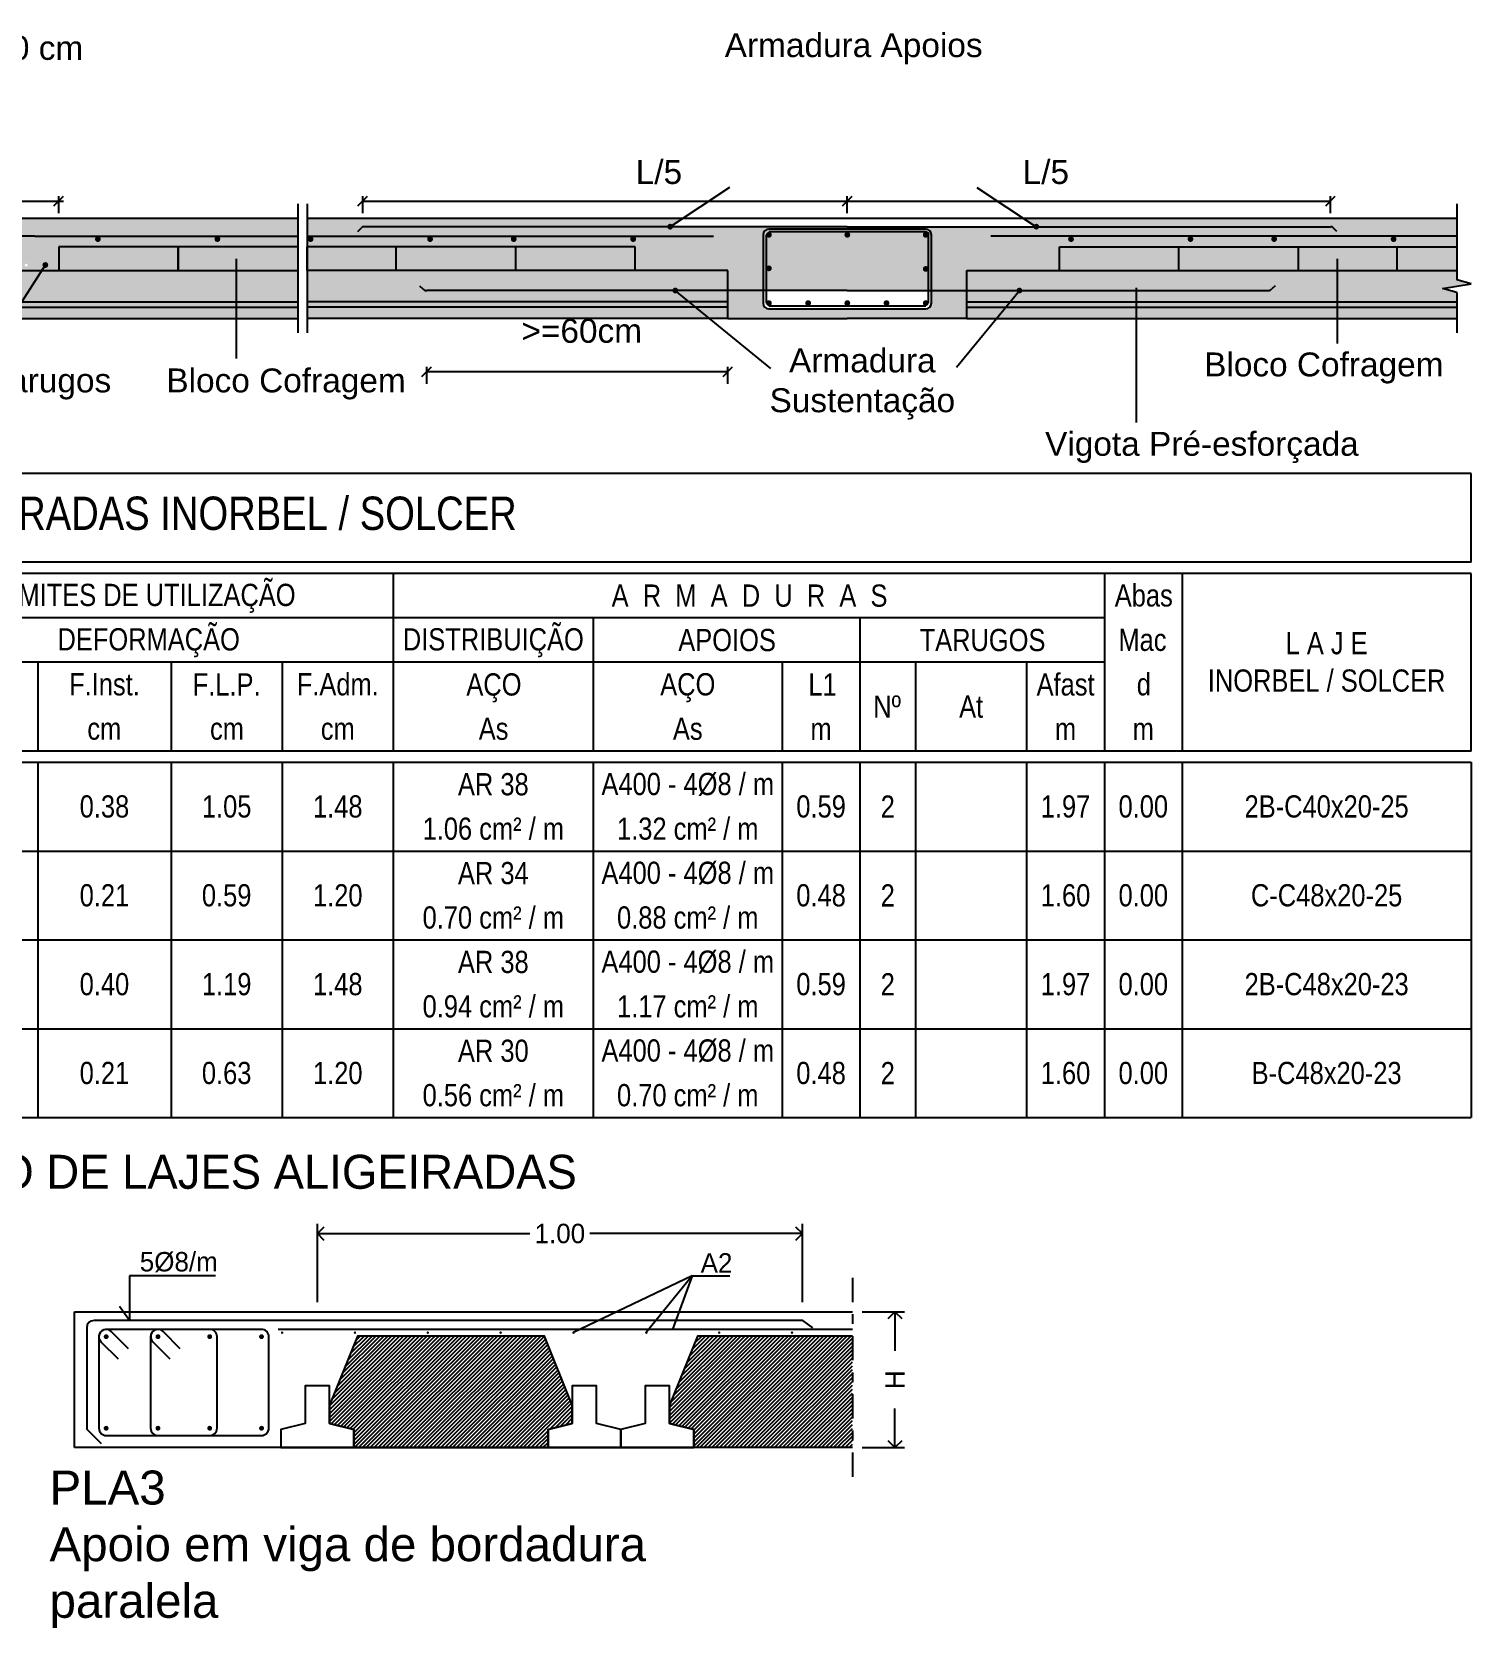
# Model space of a CAD drawing. Header units: millimetres. Extents: x 2071 to 2712, y 1262 to 1380.
# Drawn here: x 2205.23 to 2220.05, y 1363.3 to 1379.74 of the extents above; entities that cross this region are included whole.
import ezdxf

# ---------------------------------------------------------------- set-up
doc = ezdxf.new("R2010")
doc.units = ezdxf.units.MM
doc.linetypes.add('DASHDOT2', pattern=[0.5, 0.25, -0.125, 0, -0.125])
doc.linetypes.add('PHANTOM2', pattern=[31.75, 15.875, -3.175, 3.175, -3.175, 3.175, -3.175])
doc.layers.add('.pormenores', color=8, linetype='Continuous')
doc.styles.add('CS_Isocp', font='')
doc.styles.add('CYPETXT', font='arial', dxfattribs={"height": 0.2})
doc.styles.add('estilo QR', font='Arial Narrow.ttf', dxfattribs={"height": 2})
doc.styles.get('CS_Isocp').set_extended_font_data('Century Gothic')
pattern_1 = [(45, (2183.72485, 1326.909102), (-0.020205576, 0.020205576), [])]

# ---------------------------------------------------------------- blocks, each defined once
blk = doc.blocks.new('_Open90')
at = {"color": 0, "linetype": 'ByBlock', "lineweight": -2}
for p, q in [((0, 0), (-1, 0)), ((-0.5, 0.5), (0, 0)), ((0, 0), (-0.5, -0.5))]:
    blk.add_line(p, q, dxfattribs=at)

msp = doc.modelspace()

# ---------------------------------------------------------------- hatches: boundary and pattern name
at = {"layer": '.pormenores'}
h = msp.add_hatch(dxfattribs=at)
h.set_pattern_fill('AR-CONC', scale=0.003443, style=0)
h.set_pattern_definition([(50, (2187.21714, 1360.5084), (0.627342, -0.054885), [0.065598, -0.721573]), (355, (2187.21714, 1360.5084), (-0.121357, 0.657892), [0.052478, -0.577258]), (100.451, (2187.2694, 1360.5038), (0.505988, 0.603004), [0.055749, -0.613242]), (46.1842, (2187.21714, 1360.6833), (0.933444, -0.14477), [0.098396, -1.08236]), (96.6356, (2187.2949, 1360.67125), (0.817487, 0.851995), [0.083624, -0.919863]), (351.184, (2187.2171, 1360.6833), (0.817489, 0.851994), [0.078717, -0.865887]), (21, (2187.3046, 1360.6396), (0.522077, -0.352145), [0.065598, -0.721573]), (326, (2187.3046, 1360.6396), (0.212812, 0.63424), [0.052478, -0.577258]), (71.4514, (2187.3481, 1360.61023), (0.734887, 0.282096), [0.055749, -0.613242]), (37.5, (2187.21714, 1360.50838), (0.0106354, 0.2911602), [0, -0.5702612, 0, -0.5860046, 0, -0.579445]), (7.5, (2187.21714, 1360.50838), (0.2300895, 0.3449658), [0, -0.33411, 0, -0.5571417, 0, -0.220845]), (327.5, (2187.0221, 1360.50838), (0.4668981, -0.0197266), [0, -0.2186584, 0, -0.6822143, 0, -0.905246]), (317.5, (2186.93464, 1360.5084), (0.510074, 0.0875546), [0, -0.284256, 0, -0.4530603, 0, -0.642856])])
h.paths.add_polyline_path([(2219.90231, 1377.82077), (2215.4389, 1377.82077), (2215.56102, 1377.74031, -0.74415243), (2215.58811, 1377.73219, -1), (2215.55858, 1377.73219), (2213.62771, 1377.73219), (2211.81813, 1377.73219, -1), (2211.7886, 1377.73219, -0.74415243), (2211.81569, 1377.74031), (2211.93781, 1377.82077), (2208.06669, 1377.82077), (2208.06669, 1377.52549), (2208.98377, 1377.52549), (2210.21409, 1377.52549), (2211.4444, 1377.52549), (2211.4444, 1377.27943), (2212.3974, 1377.27943), (2212.3974, 1377.07417), (2212.76157, 1377.07417), (2212.76157, 1377.64853, -0.41421356), (2212.82062, 1377.70758), (2213.67692, 1377.70758), (2214.43479, 1377.70758, -0.41421356), (2214.49385, 1377.64853), (2214.49385, 1377.07417), (2214.85802, 1377.07417), (2214.85802, 1377.27943), (2215.81102, 1377.27943), (2215.81102, 1377.52549), (2217.04133, 1377.52549), (2218.27164, 1377.52549), (2219.50196, 1377.52549), (2219.90231, 1377.52549)])
h.paths.add_polyline_path([(2219.26746, 1377.60423, -1), (2219.23794, 1377.60423, -1)], flags=16)
h.paths.add_polyline_path([(2218.03715, 1377.60423, -1), (2218.00762, 1377.60423, -1)], flags=16)
h.paths.add_polyline_path([(2217.17593, 1377.60423, -1), (2217.1464, 1377.60423, -1)], flags=16)
h.paths.add_polyline_path([(2215.94562, 1377.60423, -1), (2215.91609, 1377.60423, -1)], flags=16)
h.paths.add_polyline_path([(2211.43775, 1377.60423, -1), (2211.40822, 1377.60423, -1)], flags=16)
h.paths.add_polyline_path([(2210.20744, 1377.60423, -1), (2210.17791, 1377.60423, -1)], flags=16)
h.paths.add_polyline_path([(2209.34622, 1377.60423, -1), (2209.31669, 1377.60423, -1)], flags=16)
h.paths.add_polyline_path([(2208.11591, 1377.60423, -1), (2208.08638, 1377.60423, -1)], flags=16)
h.paths.add_polyline_path([(2214.85802, 1377.07417), (2214.49385, 1377.07417), (2214.49385, 1376.94479, -0.41421356), (2214.43479, 1376.88573), (2212.82062, 1376.88573, -0.41421356), (2212.76157, 1376.94479), (2212.76157, 1377.07417), (2212.3974, 1377.07417), (2212.3974, 1376.78731), (2213.62771, 1376.78731), (2214.85802, 1376.78731)])
h.paths.add_polyline_path([(2214.49385, 1377.64853, 0.41421356), (2214.43479, 1377.70758), (2213.67692, 1377.70758), (2212.82062, 1377.70758, 0.41421356), (2212.76157, 1377.64853), (2212.76157, 1377.07417), (2213.62771, 1377.07417), (2214.49385, 1377.07417)])
h.paths.add_polyline_path([(2214.43479, 1377.31142, -1), (2214.43479, 1377.28189, -1)], flags=16)
h.paths.add_polyline_path([(2213.62771, 1377.63316, -1), (2213.62771, 1377.66269, -1)], flags=16)
h.paths.add_polyline_path([(2214.43479, 1377.66329, -1), (2214.43479, 1377.63376, -1)], flags=16)
h.paths.add_polyline_path([(2212.82062, 1377.28803, -1), (2212.82062, 1377.31755, -1)], flags=16)
h.paths.add_polyline_path([(2212.82062, 1377.63376, -1), (2212.82062, 1377.66329, -1)], flags=16)
h.paths.add_polyline_path([(2207.96827, 1377.63376), (2205.87674, 1377.63376), (2205.26158, 1377.63376), (2204.64642, 1377.63376), (2203.38166, 1377.63376), (2203.38166, 1377.619, -0.41421356), (2203.39643, 1377.60423, -1), (2203.3669, 1377.60423, -0.41421356), (2203.38166, 1377.619), (2203.38166, 1377.63376), (2202.55489, 1377.63376), (2202.55489, 1377.52549), (2203.7852, 1377.52549), (2205.01552, 1377.52549), (2205.01552, 1377.27943), (2205.14759, 1377.27943), (2205.16717, 1377.32359, -0.29661582), (2205.15839, 1377.33708, -1), (2205.18792, 1377.33708, -0.54247694), (2205.16717, 1377.32359), (2205.14759, 1377.27943), (2205.333, 1377.27943), (2205.36203, 1377.32466, -0.2554071), (2205.35524, 1377.33708, -1), (2205.38477, 1377.33708, -0.59310873), (2205.36203, 1377.32466), (2205.333, 1377.27943), (2205.50764, 1377.27943), (2205.50764, 1377.52549), (2206.73796, 1377.52549), (2207.96827, 1377.52549)])
h.paths.add_polyline_path([(2207.96827, 1377.82077), (2203.38166, 1377.82077), (2203.38166, 1377.63376), (2204.64642, 1377.63376), (2205.26158, 1377.63376), (2205.87674, 1377.63376), (2207.96827, 1377.63376)])
h.paths.add_polyline_path([(2203.38166, 1377.82077), (2202.55489, 1377.82077), (2202.55489, 1377.63376), (2203.38166, 1377.63376)])
h.paths.add_polyline_path([(2202.45647, 1377.82077), (2199.51909, 1377.82077), (2199.64122, 1377.7403, -0.74415243), (2199.66831, 1377.73218, -1.00036508), (2199.63878, 1377.73219), (2195.50463, 1377.73219, -1.00036508), (2195.4751, 1377.73218, 1.00036508), (2195.50463, 1377.73219), (2195.4751, 1377.73219, 0.00018251), (2195.4751, 1377.73218, -0.74415243), (2195.50219, 1377.7403), (2195.62432, 1377.82077), (2193.47518, 1377.82077), (2193.47518, 1377.52549), (2196.58222, 1377.52549), (2196.58222, 1377.27943), (2197.53521, 1377.27943), (2197.53521, 1376.78731), (2197.04309, 1376.78731), (2197.04309, 1376.54124), (2197.59381, 1376.54124), (2197.63337, 1376.68888), (2197.68312, 1376.39361), (2197.72268, 1376.54124), (2198.2734, 1376.54124), (2198.2734, 1376.78731), (2197.78128, 1376.78731), (2197.78128, 1377.27943), (2198.76553, 1377.27943), (2198.76553, 1377.52549), (2199.99584, 1377.52549), (2201.22615, 1377.52549), (2202.45647, 1377.52549)])
h.paths.add_polyline_path([(2202.43678, 1377.60423, -1), (2202.40725, 1377.60423, -1)], flags=16)
h.paths.add_polyline_path([(2201.20647, 1377.60423, -1), (2201.17694, 1377.60423, -1)], flags=16)
h.paths.add_polyline_path([(2200.34525, 1377.60423, -1), (2200.31572, 1377.60423, -1)], flags=16)
h.paths.add_polyline_path([(2199.11494, 1377.60423, -1), (2199.08541, 1377.60423, -1)], flags=16)
h.paths.add_polyline_path([(2196.23108, 1377.60423, -1), (2196.20155, 1377.60423, -1)], flags=16)
h.paths.add_polyline_path([(2195.00077, 1377.60423, -1), (2194.97124, 1377.60423, -1)], flags=16)
h.paths.add_polyline_path([(2193.77046, 1377.60423, -1), (2193.74093, 1377.60423, -1)], flags=16)
h.paths.add_polyline_path([(2193.37676, 1377.82077), (2188.8246, 1377.82077), (2188.8246, 1375.85227), (2190.05491, 1375.85227), (2190.05491, 1376.78731), (2189.9368, 1376.78731), (2189.9368, 1376.02943, -0.41421356), (2189.87774, 1375.97038), (2189.00176, 1375.97038, -0.41421356), (2188.94271, 1376.02943), (2188.94271, 1377.6436, -0.41421356), (2189.00176, 1377.70266), (2189.87774, 1377.70266, -0.41421356), (2189.9368, 1377.6436), (2189.9368, 1377.27943), (2191.03916, 1377.27943), (2191.03916, 1377.52549), (2193.37676, 1377.52549)])
h.paths.add_polyline_path([(2192.54014, 1377.60423, -1), (2192.51061, 1377.60423, -1)], flags=16)
h.paths.add_polyline_path([(2191.30983, 1377.60423, -1), (2191.2803, 1377.60423, -1)], flags=16)
h.paths.add_polyline_path([(2190.07952, 1377.60423, -1), (2190.04999, 1377.60423, -1)], flags=16)
h.paths.add_polyline_path([(2189.90727, 1376.78731), (2189.56278, 1376.78731), (2189.56278, 1377.27943), (2189.90727, 1377.27943), (2189.90727, 1377.6436, 0.41421356), (2189.87774, 1377.67313), (2189.00176, 1377.67313, 0.41421356), (2188.97223, 1377.6436), (2188.97223, 1376.02943, 0.41421356), (2189.00176, 1375.99991), (2189.87774, 1375.99991, 0.41421356), (2189.90727, 1376.02943)], flags=17)
h = msp.add_hatch(color=30, dxfattribs=at)
h.paths.add_polyline_path([(2192.26947, 1377.52549), (2191.03916, 1377.52549), (2191.03916, 1377.27943), (2192.26947, 1377.27943)])
h.paths.add_polyline_path([(2193.37676, 1377.52549), (2192.26947, 1377.52549), (2192.26947, 1377.27943), (2193.37676, 1377.27943)])
h.paths.add_polyline_path([(2194.12159, 1377.52549), (2193.47518, 1377.52549), (2193.47518, 1377.27943), (2194.12159, 1377.27943)])
h.paths.add_polyline_path([(2195.3519, 1377.52549), (2194.12159, 1377.52549), (2194.12159, 1377.27943), (2195.3519, 1377.27943)])
h.paths.add_polyline_path([(2196.58222, 1377.52549), (2195.3519, 1377.52549), (2195.3519, 1377.27943), (2196.58222, 1377.27943)])
h.paths.add_polyline_path([(2199.99584, 1377.52549), (2198.76553, 1377.52549), (2198.76553, 1377.27943), (2199.99584, 1377.27943)])
h.paths.add_polyline_path([(2201.22615, 1377.52549), (2199.99584, 1377.52549), (2199.99584, 1377.27943), (2201.22615, 1377.27943)])
h.paths.add_polyline_path([(2202.45647, 1377.52549), (2201.22615, 1377.52549), (2201.22615, 1377.27943), (2202.45647, 1377.27943)])
h.paths.add_polyline_path([(2203.7852, 1377.52549), (2202.55489, 1377.52549), (2202.55489, 1377.27943), (2203.7852, 1377.27943)])
h.paths.add_polyline_path([(2205.01552, 1377.52549), (2203.7852, 1377.52549), (2203.7852, 1377.27943), (2205.01552, 1377.27943)])
h.paths.add_polyline_path([(2206.73796, 1377.52549), (2205.50764, 1377.52549), (2205.50764, 1377.27943), (2206.73796, 1377.27943)])
h.paths.add_polyline_path([(2207.96827, 1377.52549), (2206.73796, 1377.52549), (2206.73796, 1377.27943), (2207.96827, 1377.27943)])
h.paths.add_polyline_path([(2208.98377, 1377.52549), (2208.06669, 1377.52549), (2208.06669, 1377.27943), (2208.98377, 1377.27943)])
h.paths.add_polyline_path([(2210.21409, 1377.52549), (2208.98377, 1377.52549), (2208.98377, 1377.27943), (2210.21409, 1377.27943)])
h.paths.add_polyline_path([(2211.4444, 1377.52549), (2210.21409, 1377.52549), (2210.21409, 1377.27943), (2211.4444, 1377.27943)])
h.paths.add_polyline_path([(2217.04133, 1377.52549), (2215.81102, 1377.52549), (2215.81102, 1377.27943), (2217.04133, 1377.27943)])
h.paths.add_polyline_path([(2218.27164, 1377.52549), (2217.04133, 1377.52549), (2217.04133, 1377.27943), (2218.27164, 1377.27943)])
h.paths.add_polyline_path([(2219.28715, 1377.52549), (2218.27164, 1377.52549), (2218.27164, 1377.27943), (2219.28715, 1377.27943)])
h.paths.add_polyline_path([(2219.90231, 1377.52549), (2219.50196, 1377.52549), (2219.28715, 1377.52549), (2219.28715, 1377.27943), (2219.90231, 1377.27943)])
h = msp.add_hatch(color=9, dxfattribs=at)
h.paths.add_polyline_path([(2193.37676, 1376.95891), (2193.37676, 1377.27943), (2189.56278, 1377.27943), (2189.56278, 1376.95891)])
h.paths.add_polyline_path([(2189.56278, 1376.95891), (2189.56278, 1376.90171), (2192.1685, 1376.90171), (2192.1685, 1376.95891)])
h.paths.add_polyline_path([(2189.56278, 1376.90171), (2189.56278, 1376.78731), (2192.1685, 1376.78731), (2192.1685, 1376.90171)])
h.paths.add_polyline_path([(2193.37676, 1376.78731), (2193.37676, 1376.90171), (2192.1685, 1376.90171), (2192.1685, 1376.78731)])
h.paths.add_polyline_path([(2192.1685, 1376.95891), (2192.1685, 1376.90171), (2193.37676, 1376.90171), (2193.37676, 1376.95891)])
h.paths.add_polyline_path([(2193.47518, 1377.27943), (2193.47518, 1376.95891), (2195.38217, 1376.95891), (2195.38217, 1377.27943)])
h.paths.add_polyline_path([(2193.47518, 1376.95891), (2193.47518, 1376.90171), (2195.38217, 1376.90171), (2195.38217, 1376.95891)])
h.paths.add_polyline_path([(2195.38217, 1376.78731), (2195.38217, 1376.90171), (2193.47518, 1376.90171), (2193.47518, 1376.78731)])
h.paths.add_polyline_path([(2195.38217, 1377.27943), (2195.38217, 1376.95891), (2197.53521, 1376.95891), (2197.53521, 1377.27943)])
h.paths.add_polyline_path([(2195.38217, 1376.95891), (2195.38217, 1376.90171), (2197.53521, 1376.90171), (2197.53521, 1376.95891)])
h.paths.add_polyline_path([(2195.38217, 1376.90171), (2195.38217, 1376.78731), (2197.53521, 1376.78731), (2197.53521, 1376.90171)])
h.paths.add_polyline_path([(2197.78128, 1377.27943), (2197.78128, 1376.95891), (2202.45647, 1376.95891), (2202.45647, 1377.27943)])
h.paths.add_polyline_path([(2197.78128, 1376.95891), (2197.78128, 1376.90171), (2200.22954, 1376.90171), (2200.22954, 1376.95891)])
h.paths.add_polyline_path([(2200.22954, 1376.95891), (2200.22954, 1376.90171), (2202.45647, 1376.90171), (2202.45647, 1376.95891)])
h.paths.add_polyline_path([(2200.22954, 1376.78731), (2202.45647, 1376.78731), (2202.45647, 1376.90171), (2200.22954, 1376.90171)])
h.paths.add_polyline_path([(2200.22954, 1376.78731), (2200.22954, 1376.90171), (2197.78128, 1376.90171), (2197.78128, 1376.78731)])
h.paths.add_polyline_path([(2202.55489, 1377.27943), (2202.55489, 1376.95891), (2205.00545, 1376.95891), (2205.14759, 1377.27943)])
h.paths.add_polyline_path([(2205.333, 1377.27943), (2205.14759, 1377.27943), (2205.00545, 1376.95891), (2205.12731, 1376.95891)])
h.paths.add_polyline_path([(2205.333, 1377.27943), (2205.12731, 1376.95891), (2207.33967, 1376.95891), (2207.33967, 1377.27943)])
h.paths.add_polyline_path([(2205.12731, 1376.95891), (2205.0906, 1376.90171), (2207.33967, 1376.90171), (2207.33967, 1376.95891)])
h.paths.add_polyline_path([(2205.00545, 1376.95891), (2204.98008, 1376.90171), (2205.0906, 1376.90171), (2205.12731, 1376.95891)])
h.paths.add_polyline_path([(2202.55489, 1376.95891), (2202.55489, 1376.90171), (2204.98008, 1376.90171), (2205.00545, 1376.95891)])
h.paths.add_polyline_path([(2202.55489, 1376.90171), (2202.55489, 1376.78731), (2204.92935, 1376.78731), (2204.98008, 1376.90171)])
h.paths.add_polyline_path([(2204.92935, 1376.78731), (2205.01718, 1376.78731), (2205.0906, 1376.90171), (2204.98008, 1376.90171)])
h.paths.add_polyline_path([(2205.0906, 1376.90171), (2205.01718, 1376.78731), (2207.33967, 1376.78731), (2207.33967, 1376.90171)])
h.paths.add_polyline_path([(2207.33967, 1377.27943), (2207.33967, 1376.95891), (2207.96827, 1376.95891), (2207.96827, 1377.27943)])
h.paths.add_polyline_path([(2207.96827, 1376.90171), (2207.96827, 1376.95891), (2207.33967, 1376.95891), (2207.33967, 1376.90171)])
h.paths.add_polyline_path([(2207.96827, 1376.78731), (2207.96827, 1376.90171), (2207.33967, 1376.90171), (2207.33967, 1376.78731)])
h.paths.add_polyline_path([(2211.99757, 1376.95891), (2211.86755, 1377.06484, -0.70560727), (2211.84134, 1377.07417, -1), (2211.87087, 1377.07417), (2212.3974, 1377.07417), (2212.3974, 1377.27943), (2208.06669, 1377.27943), (2208.06669, 1376.95891)])
h.paths.add_polyline_path([(2212.06778, 1376.90171), (2211.99757, 1376.95891), (2208.06669, 1376.95891), (2208.06669, 1376.90171)])
h.paths.add_polyline_path([(2212.20819, 1376.78731), (2212.06778, 1376.90171), (2208.06669, 1376.90171), (2208.06669, 1376.78731)])
h.paths.add_polyline_path([(2212.3974, 1376.95891), (2212.3974, 1377.07417), (2211.87087, 1377.07417, -0.17260288), (2211.86755, 1377.06484), (2211.99757, 1376.95891)])
h.paths.add_polyline_path([(2212.3974, 1376.90171), (2212.3974, 1376.95891), (2211.99757, 1376.95891), (2212.06778, 1376.90171)])
h.paths.add_polyline_path([(2212.06778, 1376.90171), (2212.20819, 1376.78731), (2212.3974, 1376.78731), (2212.3974, 1376.90171)])
h.paths.add_polyline_path([(2216.6064, 1377.07417), (2216.6064, 1376.95891), (2218.67335, 1376.95891), (2218.67335, 1377.27943), (2214.85802, 1377.27943), (2214.85802, 1377.07417), (2215.38527, 1377.07417, -1), (2215.4148, 1377.07417)])
h.paths.add_polyline_path([(2216.6064, 1376.90171), (2216.6064, 1376.95891), (2215.30497, 1376.95891), (2215.25779, 1376.90171)])
h.paths.add_polyline_path([(2216.6064, 1376.78731), (2216.6064, 1376.90171), (2215.25779, 1376.90171), (2215.16344, 1376.78731)])
h.paths.add_polyline_path([(2215.16344, 1376.78731), (2215.25779, 1376.90171), (2214.85802, 1376.90171), (2214.85802, 1376.78731)])
h.paths.add_polyline_path([(2215.25779, 1376.90171), (2215.30497, 1376.95891), (2214.85802, 1376.95891), (2214.85802, 1376.90171)])
h.paths.add_polyline_path([(2218.67335, 1376.90171), (2218.67335, 1376.95891), (2216.6064, 1376.95891), (2216.6064, 1376.90171)])
h.paths.add_polyline_path([(2216.6064, 1376.90171), (2216.6064, 1376.78731), (2218.67335, 1376.78731), (2218.67335, 1376.90171)])
h.paths.add_polyline_path([(2219.90231, 1376.95891), (2219.90231, 1377.05505), (2219.75467, 1377.09461), (2220.04994, 1377.14437), (2219.90231, 1377.18393), (2219.90231, 1377.27943), (2219.28715, 1377.27943), (2218.67335, 1377.27943), (2218.67335, 1376.95891)])
h.paths.add_polyline_path([(2219.90231, 1376.90171), (2219.90231, 1376.95891), (2218.67335, 1376.95891), (2218.67335, 1376.90171)])
h.paths.add_polyline_path([(2218.67335, 1376.90171), (2218.67335, 1376.78731), (2219.90231, 1376.78731), (2219.90231, 1376.90171)])
h = msp.add_hatch(color=9, dxfattribs=at)
h.paths.add_polyline_path([(2216.6064, 1376.95891), (2216.6064, 1377.07417), (2215.4148, 1377.07417, -0.6340983), (2215.39064, 1377.06278), (2215.30497, 1376.95891)])
h.paths.add_polyline_path([(2215.30497, 1376.95891), (2215.39064, 1377.06278, -0.22391658), (2215.38527, 1377.07417), (2214.85802, 1377.07417), (2214.85802, 1376.95891)])
at = {"layer": '.pormenores', "linetype": 'Continuous'}
h = msp.add_hatch(dxfattribs=at)
h.set_pattern_fill('ANSI31', color=8, scale=0.009, style=0)
h.set_pattern_definition(pattern_1)
h.paths.add_polyline_path([(2210.79619, 1365.59207), (2210.50869, 1366.30457), (2208.58369, 1366.30457), (2208.29619, 1365.59207), (2208.29619, 1365.40457), (2208.54619, 1365.34207), (2208.54619, 1365.15457), (2210.54619, 1365.15457), (2210.54619, 1365.34207), (2210.79619, 1365.40457)])
h = msp.add_hatch(dxfattribs=at)
h.set_pattern_fill('ANSI31', color=8, scale=0.009, style=0)
h.set_pattern_definition(pattern_1)
h.paths.add_polyline_path([(2213.68181, 1366.30457), (2212.08369, 1366.30457), (2211.79619, 1365.59207), (2211.79619, 1365.40457), (2212.04619, 1365.34207), (2212.04619, 1365.15457), (2213.6818, 1365.15457)])

# ---------------------------------------------------------------- linework, layer by layer
at = {"layer": '.pormenores', "color": 7}
for p, q in [((2205.45843, 1377.94682), (2205.55685, 1378.04524)), ((2205.50764, 1377.86998), (2205.50764, 1378.04524)), ((2208.58903, 1377.94682), (2208.68745, 1378.04524)), ((2208.63824, 1377.86998), (2208.63824, 1378.04524)), ((2212.41512, 1378.13527), (2211.80336, 1377.73219)), ((2213.5785, 1377.94682), (2213.67692, 1378.04524)), ((2213.62771, 1377.86998), (2213.62771, 1378.04524)), ((2214.96159, 1378.13527), (2215.57334, 1377.73219)), ((2218.5529, 1377.94682), (2218.65133, 1378.04524)), ((2218.60211, 1377.86998), (2218.60211, 1378.04524)), ((2204.9663, 1377.99603), (2205.55685, 1377.99603)), ((2208.63824, 1377.99603), (2213.62771, 1377.99603)), ((2213.62771, 1377.99603), (2218.60211, 1377.99603)), ((2207.33967, 1376.37297), (2207.33967, 1377.40246)), ((2218.67335, 1376.52821), (2218.67335, 1377.40246)), ((2205.37, 1377.33708), (2204.73291, 1376.34434)), ((2212.84099, 1376.27172), (2211.85611, 1377.07417)), ((2214.75029, 1376.28638), (2215.40003, 1377.07417)), ((2216.6064, 1375.71625), (2216.6064, 1377.10054)), ((2219.75467, 1377.09461), (2220.04994, 1377.14437)), ((2219.90231, 1377.05505), (2219.75467, 1377.09461)), ((2220.04994, 1377.14437), (2219.90231, 1377.18393)), ((2209.24779, 1376.1896), (2209.34622, 1376.28803)), ((2209.29701, 1376.11277), (2209.29701, 1376.28803)), ((2209.29701, 1376.23882), (2212.3974, 1376.23882)), ((2212.34818, 1376.1896), (2212.44661, 1376.28803)), ((2212.3974, 1376.11277), (2212.3974, 1376.28803))]:
    msp.add_line(p, q, dxfattribs=at)
at = {"layer": '.pormenores', "color": 7, "linetype": 'PHANTOM2'}
for p, q in [((2207.96827, 1377.96841), (2207.96827, 1376.63967)), ((2208.06669, 1377.96841), (2208.06669, 1376.63967)), ((2219.90231, 1377.96841), (2219.90231, 1377.18393)), ((2219.90231, 1377.05505), (2219.90231, 1376.63967))]:
    msp.add_line(p, q, dxfattribs=at)
at = {"layer": '.pormenores', "color": 170}
for p, q in [((2202.55489, 1377.82077), (2207.96827, 1377.82077)), ((2208.06669, 1377.82077), (2219.90231, 1377.82077)), ((2212.3974, 1376.78731), (2213.62771, 1376.78731)), ((2214.85802, 1376.78731), (2213.62771, 1376.78731))]:
    msp.add_line(p, q, dxfattribs=at)
at = {"layer": '.pormenores'}
for p, q in [((2208.58778, 1377.68297), (2208.62547, 1377.72066)), ((2213.62771, 1377.73219), (2208.6533, 1377.73219)), ((2213.67692, 1377.70758), (2212.82062, 1377.70758)), ((2213.62771, 1377.73219), (2218.60211, 1377.73219)), ((2214.43479, 1377.70758), (2213.67692, 1377.70758)), ((2218.66763, 1377.68297), (2218.62995, 1377.72066)), ((2205.26158, 1377.63376), (2204.64642, 1377.63376)), ((2205.26158, 1377.63376), (2205.87674, 1377.63376)), ((2205.87674, 1377.63376), (2207.96827, 1377.63376)), ((2208.06669, 1377.63376), (2210.15823, 1377.63376)), ((2210.15823, 1377.63376), (2212.24976, 1377.63376)), ((2212.76157, 1377.64853), (2212.76157, 1376.94479)), ((2212.7911, 1377.64853), (2212.7911, 1376.94479)), ((2213.67692, 1377.67805), (2212.82062, 1377.67805)), ((2214.43479, 1377.67805), (2213.67692, 1377.67805)), ((2214.46432, 1376.94479), (2214.46432, 1377.64853)), ((2214.49385, 1376.94479), (2214.49385, 1377.64853)), ((2217.19562, 1377.63376), (2215.10408, 1377.63376)), ((2219.28715, 1377.63376), (2217.19562, 1377.63376)), ((2219.90231, 1377.63376), (2219.28715, 1377.63376)), ((2206.73796, 1377.52549), (2205.50764, 1377.52549)), ((2205.50764, 1377.52549), (2205.50764, 1377.27943)), ((2207.96827, 1377.52549), (2206.73796, 1377.52549)), ((2206.73796, 1377.52549), (2206.73796, 1377.27943)), ((2206.73796, 1377.52549), (2206.73796, 1377.27943)), ((2206.73796, 1377.27943), (2206.73796, 1377.52549)), ((2208.98377, 1377.52549), (2208.06669, 1377.52549)), ((2208.06669, 1377.52549), (2208.06669, 1377.27943)), ((2208.06669, 1377.27943), (2208.06669, 1377.52549)), ((2210.21409, 1377.52549), (2208.98377, 1377.52549)), ((2208.98377, 1377.27943), (2208.98377, 1377.52549)), ((2211.4444, 1377.52549), (2210.21409, 1377.52549)), ((2210.21409, 1377.27943), (2210.21409, 1377.52549)), ((2211.4444, 1377.27943), (2211.4444, 1377.52549)), ((2215.81102, 1377.27943), (2215.81102, 1377.52549)), ((2215.81102, 1377.52549), (2217.04133, 1377.52549)), ((2217.04133, 1377.27943), (2217.04133, 1377.52549)), ((2217.04133, 1377.52549), (2218.27164, 1377.52549)), ((2218.27164, 1377.27943), (2218.27164, 1377.52549)), ((2218.27164, 1377.52549), (2219.50196, 1377.52549)), ((2219.28715, 1377.52549), (2219.28715, 1377.27943)), ((2219.50196, 1377.52549), (2219.90231, 1377.52549)), ((2202.55489, 1377.27943), (2207.96827, 1377.27943)), ((2212.3974, 1377.27943), (2208.06669, 1377.27943)), ((2212.3974, 1376.78731), (2212.3974, 1377.27943)), ((2214.85802, 1376.78731), (2214.85802, 1377.27943)), ((2214.85802, 1377.27943), (2219.90231, 1377.27943)), ((2219.28715, 1377.27943), (2219.90231, 1377.27943)), ((2209.22333, 1377.12338), (2209.25525, 1377.09146)), ((2213.62771, 1377.07417), (2209.29701, 1377.07417)), ((2213.62771, 1377.07417), (2217.95841, 1377.07417)), ((2218.03208, 1377.12338), (2218.00017, 1377.09146)), ((2202.55489, 1376.95891), (2207.96827, 1376.95891)), ((2202.55489, 1376.90171), (2207.96827, 1376.90171)), ((2212.3974, 1376.95891), (2208.06669, 1376.95891)), ((2212.3974, 1376.90171), (2208.06669, 1376.90171)), ((2212.82062, 1376.91526), (2214.43479, 1376.91526)), ((2212.82062, 1376.88573), (2214.43479, 1376.88573)), ((2214.85802, 1376.95891), (2219.90231, 1376.95891)), ((2214.85802, 1376.90171), (2219.90231, 1376.90171)), ((2202.55489, 1376.78731), (2207.96827, 1376.78731)), ((2212.3974, 1376.78731), (2208.06669, 1376.78731)), ((2214.85802, 1376.78731), (2219.90231, 1376.78731)), ((2220.04994, 1375.19031), (2188.36114, 1375.19031)), ((2220.04994, 1374.27511), (2220.04994, 1375.19031)), ((2220.04994, 1374.27511), (2188.36114, 1374.27511)), ((2220.04994, 1374.16071), (2188.36114, 1374.16071)), ((2208.95314, 1374.16071), (2208.95314, 1372.33031)), ((2216.27474, 1374.16071), (2216.27474, 1372.33031)), ((2217.07554, 1374.16071), (2217.07554, 1372.33031)), ((2220.04994, 1372.33031), (2220.04994, 1374.16071)), ((2216.27474, 1373.70311), (2199.80114, 1373.70311)), ((2211.01234, 1373.70311), (2211.01234, 1372.33031)), ((2213.75794, 1373.70311), (2213.75794, 1372.33031)), ((2216.27474, 1373.24551), (2199.80114, 1373.24551)), ((2205.29234, 1373.24551), (2205.29234, 1372.33031)), ((2206.66514, 1373.24551), (2206.66514, 1372.33031)), ((2207.80914, 1373.24551), (2207.80914, 1372.33031)), ((2212.95714, 1373.24551), (2212.95714, 1372.33031)), ((2214.32994, 1373.24551), (2214.32994, 1372.33031)), ((2215.47394, 1373.24551), (2215.47394, 1372.33031)), ((2220.04994, 1372.33031), (2188.36114, 1372.33031)), ((2188.36114, 1372.21591), (2220.04994, 1372.21591)), ((2205.29234, 1372.21591), (2205.29234, 1368.55511)), ((2206.66514, 1372.21591), (2206.66514, 1368.55511)), ((2207.80914, 1372.21591), (2207.80914, 1368.55511)), ((2208.95314, 1372.21591), (2208.95314, 1368.55511)), ((2211.01234, 1372.21591), (2211.01234, 1368.55511)), ((2212.95714, 1372.21591), (2212.95714, 1368.55511)), ((2213.75794, 1372.21591), (2213.75794, 1368.55511)), ((2214.32994, 1372.21591), (2214.32994, 1368.55511)), ((2215.47394, 1372.21591), (2215.47394, 1368.55511)), ((2216.27474, 1372.21591), (2216.27474, 1368.55511)), ((2217.07554, 1372.21591), (2217.07554, 1368.55511)), ((2220.04994, 1372.21591), (2220.04994, 1368.55511)), ((2188.36114, 1371.30071), (2220.04994, 1371.30071)), ((2188.36114, 1370.38551), (2220.04994, 1370.38551)), ((2188.36114, 1369.47031), (2220.04994, 1369.47031)), ((2188.36114, 1368.55511), (2220.04994, 1368.55511))]:
    msp.add_line(p, q, dxfattribs=at)
at = {"layer": '.pormenores', "color": 8}
for p, q in [((2208.17119, 1367.07019), (2208.17119, 1367.45956)), ((2208.31259, 1367.35956), (2210.36029, 1367.35956)), ((2213.02343, 1367.35956), (2210.97573, 1367.35956)), ((2213.16483, 1367.07019), (2213.16483, 1367.45956)), ((2208.17119, 1367.07019), (2208.17119, 1367.1672)), ((2208.17119, 1366.6546), (2208.17119, 1367.07019)), ((2208.17119, 1366.6546), (2208.17119, 1367.07019)), ((2213.16483, 1366.65457), (2213.16483, 1367.07019)), ((2206.23547, 1366.92369), (2206.23547, 1366.46409)), ((2207.12199, 1366.92369), (2206.23547, 1366.92369)), ((2212.02864, 1366.92369), (2210.80807, 1366.33909)), ((2212.02864, 1366.92369), (2211.82891, 1366.37292)), ((2212.02864, 1366.92369), (2212.41894, 1366.92369)), ((2206.23547, 1366.46409), (2206.13499, 1366.60949)), ((2213.78182, 1366.55457), (2214.21747, 1366.55457)), ((2214.11747, 1366.41317), (2214.11747, 1366.15032)), ((2214.11747, 1365.29597), (2214.11747, 1365.55881)), ((2213.78182, 1365.15457), (2214.21747, 1365.15457))]:
    msp.add_line(p, q, dxfattribs=at)
at = {"layer": '.pormenores', "color": 8, "linetype": 'DASHDOT2'}
msp.add_line((2213.68182, 1366.90457), (2213.6818, 1364.80457), dxfattribs=at)
at = {"layer": '.pormenores', "color": 8, "linetype": 'Continuous'}
for p, q in [((2205.67119, 1366.55461), (2213.68182, 1366.55457)), ((2205.67119, 1365.15457), (2205.67119, 1366.55461)), ((2213.68181, 1366.37292), (2207.76777, 1366.37292)), ((2213.27119, 1366.38909), (2213.17119, 1366.46409)), ((2213.6818, 1365.15457), (2205.67119, 1365.15457))]:
    msp.add_line(p, q, dxfattribs=at)
at = {"layer": '.pormenores', "const_width": 0.02953}
for points in [[(2211.81813, 1377.73219, -1), (2211.7886, 1377.73219, -1)], [(2215.55858, 1377.73219, 1), (2215.58811, 1377.73219, 1)], [(2205.89642, 1377.60423, 1), (2205.92595, 1377.60423, 1)], [(2207.12673, 1377.60423, 1), (2207.15626, 1377.60423, 1)], [(2208.08638, 1377.60423, 1), (2208.11591, 1377.60423, 1)], [(2209.31669, 1377.60423, 1), (2209.34622, 1377.60423, 1)], [(2210.17791, 1377.60423, 1), (2210.20744, 1377.60423, 1)], [(2211.40822, 1377.60423, 1), (2211.43775, 1377.60423, 1)], [(2212.82062, 1377.63376, 1), (2212.82062, 1377.66329, 1)], [(2213.62771, 1377.63316, 1), (2213.62771, 1377.66269, 1)], [(2214.43479, 1377.63376, 1), (2214.43479, 1377.66329, 1)], [(2215.94562, 1377.60423, -1), (2215.91609, 1377.60423, -1)], [(2217.17593, 1377.60423, -1), (2217.1464, 1377.60423, -1)], [(2218.03715, 1377.60423, -1), (2218.00762, 1377.60423, -1)], [(2219.26746, 1377.60423, -1), (2219.23794, 1377.60423, -1)], [(2205.38477, 1377.33708, -1), (2205.35524, 1377.33708, -1)], [(2212.82062, 1377.28803, 1), (2212.82062, 1377.31755, 1)], [(2214.43479, 1377.28189, 1), (2214.43479, 1377.31142, 1)], [(2211.87087, 1377.07417, 1), (2211.84134, 1377.07417, 1)], [(2215.38527, 1377.07417, -1), (2215.4148, 1377.07417, -1)], [(2212.82062, 1376.93002, 1), (2212.82062, 1376.95955, 1)], [(2213.22417, 1376.93002, 1), (2213.22417, 1376.95955, 1)], [(2213.62771, 1376.93002, 1), (2213.62771, 1376.95955, 1)], [(2214.03125, 1376.93002, 1), (2214.03125, 1376.95955, 1)], [(2214.43479, 1376.93002, 1), (2214.43479, 1376.95955, 1)]]:
    msp.add_lwpolyline(points, format="xyb", close=True, dxfattribs=at)
at = {"layer": '.pormenores', "color": 8}
msp.add_lwpolyline([(2212.02864, 1366.92369), (2212.02864, 1366.92369), (2211.55807, 1366.33909)], dxfattribs=at)
at = {"layer": '.pormenores', "color": 8, "linetype": 'Continuous'}
for points in [[(2213.17119, 1366.46409), (2205.87119, 1366.46409, 0.41421356), (2205.79619, 1366.38909), (2205.79619, 1365.34624), (2205.94609, 1365.19634)], [(2206.226, 1366.17417), (2206.04922, 1366.35095, 0.6681787), (2205.92119, 1366.29792), (2205.92119, 1365.35457, 0.4142136), (2205.99619, 1365.27957), (2207.59619, 1365.27957, 0.4142136), (2207.67119, 1365.35457), (2207.67119, 1366.29792, 0.4142136), (2207.59619, 1366.37292), (2205.99619, 1366.37292, 0.6681787), (2205.94315, 1366.24488), (2206.11993, 1366.06811)], [(2206.75933, 1366.17417), (2206.58255, 1366.35095, 0.6681787), (2206.45452, 1366.29792), (2206.45452, 1365.35457, 0.4142136), (2206.52952, 1365.27957), (2207.06285, 1365.27957, 0.4142136), (2207.13785, 1365.35457), (2207.13785, 1366.29792, 0.4142136), (2207.06285, 1366.37292), (2206.52952, 1366.37292, 0.6681787), (2206.47649, 1366.24488), (2206.65327, 1366.06811)]]:
    msp.add_lwpolyline(points, format="xyb", dxfattribs=at)
for points, const_width in [([(2205.98369, 1366.29792, 1), (2206.00869, 1366.29792, 1)], 0.025), ([(2206.51702, 1366.29792, 1), (2206.54202, 1366.29792, 1)], 0.025), ([(2207.05035, 1366.29792, 1), (2207.07535, 1366.29792, 1)], 0.025), ([(2207.58369, 1366.29792, 1), (2207.60869, 1366.29792, 1)], 0.025), ([(2207.80182, 1366.33909, 1), (2207.81432, 1366.33909, 1)], 0.0125), ([(2208.55182, 1366.33909, 1), (2208.56432, 1366.33909, 1)], 0.0125), ([(2209.30182, 1366.33909, 1), (2209.31432, 1366.33909, 1)], 0.0125), ([(2210.05182, 1366.33909, 1), (2210.06432, 1366.33909, 1)], 0.0125), ([(2210.80182, 1366.33909, 1), (2210.81432, 1366.33909, 1)], 0.0125), ([(2211.55182, 1366.33909, 1), (2211.56432, 1366.33909, 1)], 0.0125), ([(2212.30182, 1366.33909, 1), (2212.31432, 1366.33909, 1)], 0.0125), ([(2213.05182, 1366.33909, 1), (2213.06432, 1366.33909, 1)], 0.0125), ([(2205.98369, 1365.35457, 1), (2206.00869, 1365.35457, 1)], 0.025), ([(2206.51702, 1365.35457, 1), (2206.54202, 1365.35457, 1)], 0.025), ([(2207.05035, 1365.35457, 1), (2207.07535, 1365.35457, 1)], 0.025), ([(2207.58369, 1365.35457, 1), (2207.60869, 1365.35457, 1)], 0.025)]:
    msp.add_lwpolyline(points, format="xyb", close=True, dxfattribs=dict(at, const_width=const_width))
for points in [[(2208.54619, 1365.15457), (2210.54619, 1365.15457), (2210.54619, 1365.34207), (2210.79619, 1365.40457), (2210.79619, 1365.59207), (2210.50869, 1366.30457), (2208.58369, 1366.30457), (2208.29619, 1365.59207), (2208.29619, 1365.40457), (2208.54619, 1365.34207)], [(2207.79619, 1365.15457), (2208.54619, 1365.15457), (2208.54619, 1365.34207), (2208.29619, 1365.40457), (2208.29619, 1365.79207), (2208.04619, 1365.79207), (2208.04619, 1365.40457), (2207.79619, 1365.34207)], [(2210.54619, 1365.15457), (2211.29619, 1365.15457), (2211.29619, 1365.34207), (2211.04619, 1365.40457), (2211.04619, 1365.79207), (2210.79619, 1365.79207), (2210.79619, 1365.40457), (2210.54619, 1365.34207)], [(2211.29619, 1365.15457), (2212.04619, 1365.15457), (2212.04619, 1365.34207), (2211.79619, 1365.40457), (2211.79619, 1365.79207), (2211.54619, 1365.79207), (2211.54619, 1365.40457), (2211.29619, 1365.34207)]]:
    msp.add_lwpolyline(points, close=True, dxfattribs=at)
msp.add_lwpolyline([(2213.68181, 1366.30457), (2212.08369, 1366.30457), (2211.79619, 1365.59207), (2211.79619, 1365.40457), (2212.04619, 1365.34207), (2212.04619, 1365.15457)], dxfattribs=at)
at = {"layer": '.pormenores'}
for centre, radius, start, end in [((2208.6533, 1377.69282), 0.03937, 90, 135), ((2212.82062, 1377.64853), 0.05906, 90, 180), ((2214.43479, 1377.64853), 0.05906, 0, 90), ((2218.60211, 1377.69282), 0.03937, 45, 90), ((2214.43479, 1377.64853), 0.02953, 0, 90), ((2209.29701, 1377.13322), 0.05906, 225, 270), ((2217.95841, 1377.13322), 0.05906, 270, 315), ((2212.82062, 1376.94479), 0.05906, 180, 270), ((2214.43479, 1376.94479), 0.05906, 270, 0)]:
    msp.add_arc(centre, radius, start, end, dxfattribs=at)

# ---------------------------------------------------------------- block references
at = {"layer": '.pormenores', "color": 8}
for p, xscale, yscale, zscale, rotation in [((2208.17119, 1367.35956), 0.1414, 0.1414, 0.1414, 180), ((2214.11747, 1366.55457), 0.1414000000000044, 0.1414000000000044, 0.1414000000000044, 90), ((2214.11747, 1365.15457), 0.1414000000000044, 0.1414000000000044, 0.1414000000000044, 270)]:
    msp.add_blockref('_Open90', p, dxfattribs=dict(at, xscale=xscale, yscale=yscale, zscale=zscale, rotation=rotation))
at = {"layer": '.pormenores', "color": 8, "xscale": 0.1414, "yscale": 0.1414, "zscale": 0.1414}
msp.add_blockref('_Open90', (2213.16483, 1367.35956), dxfattribs=at)

# ---------------------------------------------------------------- texts
at = {"layer": '.pormenores', "style": 'estilo QR'}
for s, p in [('ESTADOS LIMITES DE UTILIZAÇÃO', (2203.54909, 1373.82446)), ('A  R  M  A  D  U  R  A  S', (2211.2009, 1373.81743)), ('Abas', (2216.3815, 1373.81938)), ('DEFORMAÇÃO', (2205.49509, 1373.36686)), ('DISTRIBUIÇÃO', (2209.05096, 1373.36686)), ('APOIOS', (2211.88711, 1373.35983)), ('TARUGOS', (2214.37185, 1373.35983)), ('Mac', (2216.41903, 1373.36178)), ('AÇO', (2209.70513, 1372.90223)), ('AÇO', (2211.70111, 1372.90379)), ('L1', (2213.22668, 1372.90184)), ('Afast', (2215.5764, 1372.90223)), ('d', (2216.60756, 1372.90418)), ('Nº', (2213.89474, 1372.67351)), ('At', (2214.77888, 1372.6746)), ('cm', (2205.8026, 1372.44658)), ('cm', (2207.06577, 1372.44658)), ('cm', (2208.20657, 1372.44658)), ('As', (2209.83258, 1372.44658)), ('m', (2213.24822, 1372.44471)), ('m', (2215.76502, 1372.44471)), ('m', (2216.56582, 1372.44471))]:
    msp.add_text(s, height=0.2288, dxfattribs=at).set_placement(p)
at = {"layer": '.pormenores', "color": 8, "style": 'CS_Isocp'}
for s, p in [('5%%C8/m', (2206.34276, 1366.96977)), ('A2', (2212.11764, 1366.95766))]:
    msp.add_text(s, height=0.2, dxfattribs=at).set_placement(p)
at = {"layer": '.pormenores', "color": 7, "char_height": 0.2460626, "attachment_point": 5, "style": 'estilo QR'}
for s, insert, width in [('{\\fArial|b0|i0|c0|p34;10 cm}', (2205.29248, 1379.57188), 0.9193699), ('{\\fArial|b0|i0|c0|p34;Armadura Apoios}', (2213.69285, 1379.56505), 2.8613921), ('{\\fArial|b0|i0|c0|p34;L/5}', (2211.68762, 1378.29336), 0.0466667), ('{\\fArial|b0|i0|c0|p34;L/5}', (2215.67149, 1378.29336), 0.0466667), ('{\\fArial|b0|i0|c0|p34; >=60cm}', (2210.89298, 1376.65759), 0.8962413), ('{\\fArial|b0|i0|c0|p34;Armadura Sustentação}', (2213.78232, 1376.11116), 1.9976109), ('{\\fArial|b0|i0|c0|p34;Bloco Cofragem}', (2218.53372, 1376.27592), 3.2694812), ('{\\fArial|b0|i0|c0|p34;Armadura Tarugos}', (2204.61561, 1376.11116), 3.1878441), ('{\\fArial|b0|i0|c0|p34;Bloco Cofragem}', (2207.8485, 1376.11116), 2.6996709), ('{\\fArial|b0|i0|c0|p34;Vigota Pré-esforçada}', (2217.27859, 1375.45724), 3.3730816)]:
    msp.add_mtext(s, dxfattribs=dict(at, insert=insert, width=width))
at = {"layer": '.pormenores', "attachment_point": 5, "style": 'estilo QR'}
for s, insert, char_height, width in [('QUADRO RESUMO DE LAJES ALIGEIRADAS INORBEL / SOLCER', (2204.20554, 1374.73271), 0.3432, 31.6888), ('L A J E', (2218.56274, 1373.44016), 0.2288, 2.9744), ('F.Inst.', (2205.97874, 1373.01671), 0.2288, 1.3728), ('F.L.P.', (2207.23714, 1373.01671), 0.2288, 1.144), ('F.Adm.', (2208.38114, 1373.01671), 0.2288, 1.144), ('INORBEL / SOLCER', (2218.56274, 1373.05477), 0.2288, 2.86), ('As', (2211.98474, 1372.55911), 0.2288, 1.2584), ('A400 - 4Ø8 / m', (2211.98474, 1371.98711), 0.2288, 1.9448), ('AR 38', (2209.98274, 1371.98711), 0.2288, 2.0592), ('0.38', (2205.97874, 1371.75831), 0.2288, 1.3728), ('1.05', (2207.23714, 1371.75831), 0.2288, 1.144), ('1.48', (2208.38114, 1371.75831), 0.2288, 1.144), ('0.59', (2213.35754, 1371.75831), 0.2288, 0.8008), ('2', (2214.04394, 1371.75831), 0.2288, 0.572), ('1.97', (2215.87434, 1371.75831), 0.2288, 0.8008), ('0.00', (2216.67514, 1371.75831), 0.2288, 0.8008), ('2B-C40x20-25', (2218.56274, 1371.75831), 0.2288, 2.9744), ('1.06 cm² / m', (2209.98274, 1371.52951), 0.2288, 2.0592), ('1.32 cm² / m', (2211.98474, 1371.52951), 0.2288, 1.9448), ('AR 34', (2209.98274, 1371.07191), 0.2288, 2.0592), ('A400 - 4Ø8 / m', (2211.98474, 1371.07191), 0.2288, 1.9448), ('0.21', (2205.97874, 1370.84311), 0.2288, 1.3728), ('0.59', (2207.23714, 1370.84311), 0.2288, 1.144), ('1.20', (2208.38114, 1370.84311), 0.2288, 1.144), ('0.48', (2213.35754, 1370.84311), 0.2288, 0.8008), ('2', (2214.04394, 1370.84311), 0.2288, 0.572), ('1.60', (2215.87434, 1370.84311), 0.2288, 0.8008), ('0.00', (2216.67514, 1370.84311), 0.2288, 0.8008), ('C-C48x20-25', (2218.56274, 1370.84311), 0.2288, 2.9744), ('0.70 cm² / m', (2209.98274, 1370.61431), 0.2288, 2.0592), ('0.88 cm² / m', (2211.98474, 1370.61431), 0.2288, 1.9448), ('AR 38', (2209.98274, 1370.15671), 0.2288, 2.0592), ('A400 - 4Ø8 / m', (2211.98474, 1370.15671), 0.2288, 1.9448), ('0.40', (2205.97874, 1369.92791), 0.2288, 1.3728), ('1.19', (2207.23714, 1369.92791), 0.2288, 1.144), ('1.48', (2208.38114, 1369.92791), 0.2288, 1.144), ('0.59', (2213.35754, 1369.92791), 0.2288, 0.8008), ('2', (2214.04394, 1369.92791), 0.2288, 0.572), ('1.97', (2215.87434, 1369.92791), 0.2288, 0.8008), ('0.00', (2216.67514, 1369.92791), 0.2288, 0.8008), ('2B-C48x20-23', (2218.56274, 1369.92791), 0.2288, 2.9744), ('0.94 cm² / m', (2209.98274, 1369.69911), 0.2288, 2.0592), ('1.17 cm² / m', (2211.98474, 1369.69911), 0.2288, 1.9448), ('AR 30', (2209.98274, 1369.24151), 0.2288, 2.0592), ('A400 - 4Ø8 / m', (2211.98474, 1369.24151), 0.2288, 1.9448), ('0.21', (2205.97874, 1369.01271), 0.2288, 1.3728), ('0.63', (2207.23714, 1369.01271), 0.2288, 1.144), ('1.20', (2208.38114, 1369.01271), 0.2288, 1.144), ('0.48', (2213.35754, 1369.01271), 0.2288, 0.8008), ('2', (2214.04394, 1369.01271), 0.2288, 0.572), ('1.60', (2215.87434, 1369.01271), 0.2288, 0.8008), ('0.00', (2216.67514, 1369.01271), 0.2288, 0.8008), ('B-C48x20-23', (2218.56274, 1369.01271), 0.2288, 2.9744), ('0.56 cm² / m', (2209.98274, 1368.78391), 0.2288, 2.0592), ('0.70 cm² / m', (2211.98474, 1368.78391), 0.2288, 1.9448)]:
    msp.add_mtext(s, dxfattribs=dict(at, insert=insert, char_height=char_height, width=width))
at = {"layer": '.pormenores', "color": 8, "attachment_point": 5, "style": 'CS_Isocp'}
for s, insert, char_height in [('DISPOSIÇÕES CONSTRUTIVAS A OBSERVAR NA EXECUÇÃO DE LAJES ALIGEIRADAS', (2201.18068, 1367.94236), 0.35), ('\\A1;1.00', (2210.66801, 1367.35956), 0.2)]:
    msp.add_mtext(s, dxfattribs=dict(at, insert=insert, char_height=char_height))
at = {"layer": '.pormenores', "color": 8, "insert": (2214.11747, 1365.85457), "char_height": 0.2, "attachment_point": 5, "rotation": 90, "style": 'CS_Isocp'}
msp.add_mtext('\\A1;H', dxfattribs=at)
at = {"layer": '.pormenores', "color": 8, "linetype": 'Continuous', "insert": (2212.77465, 1364.91846), "char_height": 0.35, "width": 14.7229365, "attachment_point": 2, "style": 'CYPETXT'}
msp.add_mtext('\\pxql;PLA3\\PApoio em viga de bordadura \\Pparalela', dxfattribs=at)

doc.saveas('drawing.dxf')
